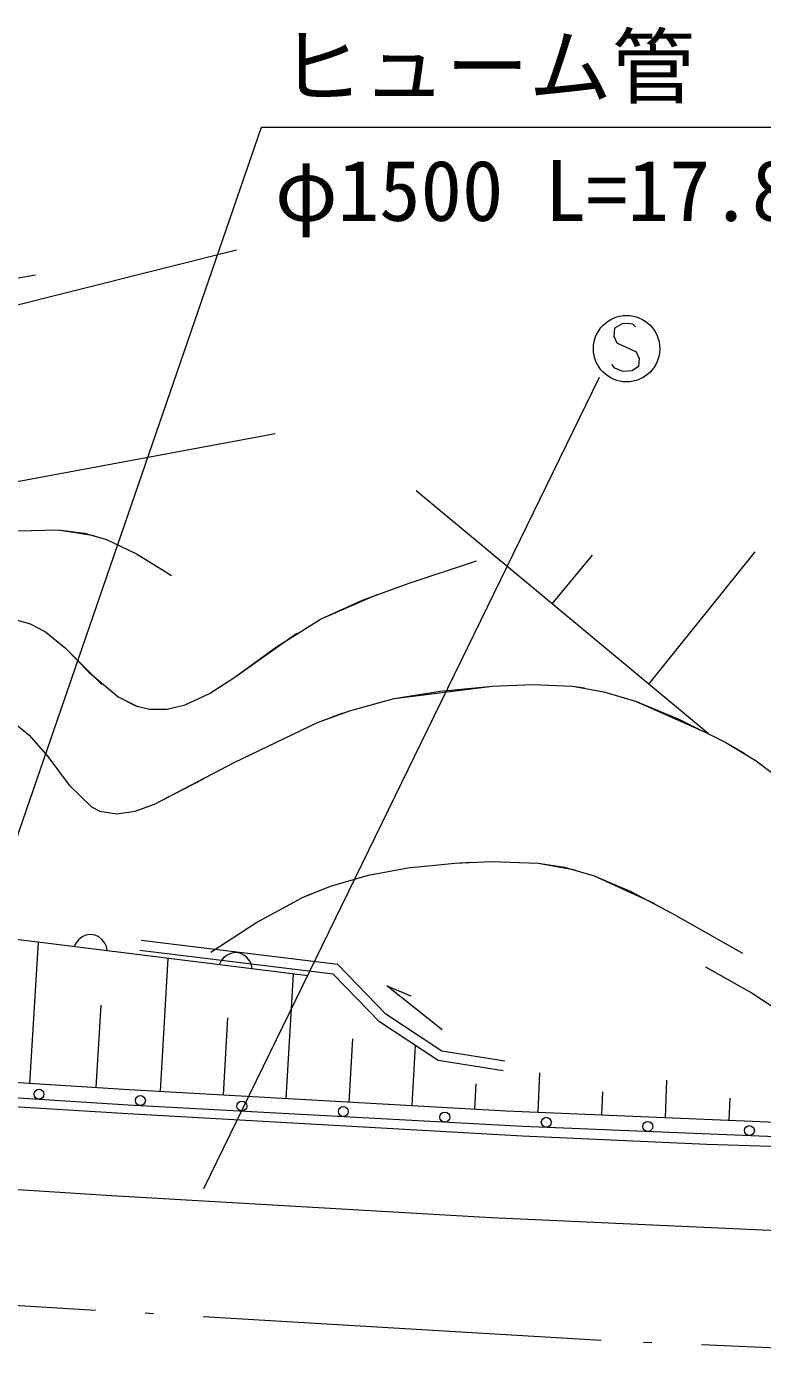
# Model space of a CAD drawing. Units: millimetres, scale not verified. Extents: x 40000 to 680000, y 20000 to 380000.
# Drawn here: x 185668 to 207822, y 277438 to 317674 of the extents above; entities that cross this region are included whole.
import ezdxf
from ezdxf.enums import TextEntityAlignment as Align

# ---------------------------------------------------------------- set-up
doc = ezdxf.new("R2010")
doc.units = ezdxf.units.MM
doc.header["$LTSCALE"] = 1000
doc.linetypes.add('LONG_DASHED_DOTTED', pattern=[15.25, 12, -1.5, 0.25, -1.5])
for name, color, linetype, lineweight in [('M-BGD', 7, 'Continuous', 13), ('M-BMK', 2, 'LONG_DASHED_DOTTED', 13), ('M-STR-HTXT', 7, 'Continuous', 13)]:
    doc.layers.add(name, color=color, linetype=linetype, lineweight=lineweight)
doc.styles.add('ＭＳ ゴシック', font='')
doc.styles.get('ＭＳ ゴシック').set_extended_font_data('MS Gothic')

msp = doc.modelspace()

# ---------------------------------------------------------------- linework, layer by layer
at = {"layer": 'M-BGD'}
for p, q in [((181365, 308283), (191987, 310956)), ((177936, 308785), (185931, 310199)), ((184192, 303752), (193153, 305421)), ((206194, 296385), (197393, 303692)), ((185400, 302483), (186614, 302513)), ((185400, 302483), (186614, 302513)), ((186614, 302513), (187407, 302414)), ((186614, 302513), (187696, 302345)), ((187407, 302414), (188072, 302223)), ((188072, 302223), (188971, 301796)), ((188971, 301796), (189836, 301265)), ((204407, 297868), (207604, 301856)), ((197158, 300904), (199218, 301586)), ((201496, 300285), (202713, 301751)), ((189836, 301265), (190029, 301140)), ((194518, 299825), (196227, 300569)), ((195778, 300397), (197158, 300904)), ((194518, 299825), (195778, 300397)), ((185012, 299904), (185774, 299683)), ((185012, 299904), (185774, 299683)), ((185012, 299904), (185774, 299683)), ((185012, 299904), (185774, 299683)), ((193186, 298987), (194518, 299825)), ((193186, 298987), (194518, 299825)), ((185774, 299683), (186236, 299442)), ((185774, 299683), (186236, 299442)), ((185774, 299683), (186236, 299442)), ((185774, 299683), (186236, 299442)), ((186236, 299442), (186839, 298953)), ((186236, 299442), (186839, 298953)), ((186236, 299442), (186839, 298953)), ((191905, 298055), (193799, 299407)), ((186839, 298953), (187930, 297862)), ((186839, 298953), (187543, 298228)), ((186839, 298953), (187543, 298228)), ((191905, 298055), (193186, 298987)), ((191905, 298055), (193186, 298987)), ((187543, 298228), (188424, 297485)), ((187543, 298228), (188424, 297485)), ((191172, 297589), (191905, 298055)), ((191172, 297589), (191905, 298055)), ((191172, 297589), (191905, 298055)), ((196730, 297432), (199700, 297806)), ((198116, 297660), (199700, 297806)), ((198116, 297660), (199700, 297806)), ((199700, 297806), (200908, 297860)), ((199700, 297806), (200908, 297860)), ((200908, 297860), (202105, 297807)), ((200908, 297860), (202105, 297807)), ((202105, 297807), (202465, 297759)), ((202105, 297807), (203050, 297640)), ((202105, 297807), (203050, 297640)), ((202105, 297807), (203050, 297640)), ((188424, 297485), (188949, 297218)), ((188424, 297485), (189008, 297198)), ((190442, 297249), (191172, 297589)), ((190442, 297249), (191172, 297589)), ((190442, 297249), (191172, 297589)), ((195387, 297068), (196730, 297432)), ((195387, 297068), (196730, 297432)), ((195387, 297068), (196730, 297432)), ((196730, 297432), (198116, 297660)), ((196730, 297432), (198116, 297660)), ((203050, 297640), (204007, 297353)), ((203050, 297640), (204007, 297353)), ((203050, 297640), (204007, 297353)), ((204007, 297353), (206194, 296385)), ((204007, 297353), (205311, 296816)), ((204007, 297353), (205311, 296816)), ((188949, 297218), (189362, 297113)), ((189362, 297113), (189899, 297115)), ((189362, 297113), (189899, 297115)), ((189362, 297113), (189899, 297115)), ((189899, 297115), (190442, 297249)), ((189899, 297115), (190442, 297249)), ((189899, 297115), (190442, 297249)), ((194425, 296715), (195387, 297068)), ((194425, 296715), (195387, 297068)), ((194425, 296715), (195387, 297068)), ((194425, 296715), (195200, 297002)), ((185395, 296615), (185745, 296333)), ((191931, 295518), (194425, 296715)), ((205311, 296816), (206726, 296105)), ((205311, 296816), (206726, 296105)), ((185745, 296333), (186307, 295687)), ((206726, 296105), (207633, 295558)), ((206726, 296105), (207298, 295776)), ((186307, 295687), (186947, 294828)), ((186307, 295687), (186947, 294828)), ((186307, 295687), (186947, 294828)), ((189521, 294247), (191931, 295518)), ((207633, 295558), (208593, 294837)), ((189521, 294247), (190993, 295014)), ((186947, 294828), (187622, 294170)), ((186947, 294828), (187622, 294170)), ((186947, 294828), (187622, 294170)), ((187622, 294170), (187873, 294045)), ((187622, 294170), (187873, 294045)), ((187622, 294170), (187873, 294045)), ((188933, 294042), (189521, 294247)), ((188933, 294042), (189521, 294247)), ((187873, 294045), (188378, 293961)), ((187873, 294045), (188378, 293961)), ((188378, 293961), (188933, 294042)), ((188378, 293961), (188933, 294042)), ((198559, 292479), (199666, 292527)), ((198559, 292479), (199666, 292527)), ((198559, 292479), (199666, 292527)), ((199666, 292527), (201073, 292473)), ((199666, 292527), (201073, 292473)), ((199666, 292527), (201073, 292473)), ((194814, 291779), (195961, 292112)), ((194814, 291779), (195961, 292112)), ((195961, 292112), (197147, 292334)), ((195961, 292112), (197147, 292334)), ((197147, 292334), (198559, 292479)), ((197147, 292334), (198559, 292479)), ((198559, 292479), (199056, 292507)), ((201073, 292473), (202188, 292273)), ((201073, 292473), (201860, 292351)), ((201073, 292473), (201860, 292351)), ((201860, 292351), (202757, 292096)), ((201860, 292351), (202757, 292096)), ((193971, 291437), (194814, 291779)), ((193971, 291437), (194814, 291779)), ((202757, 292096), (203862, 291621)), ((202757, 292096), (204571, 291256)), ((192569, 290675), (193971, 291437)), ((192569, 290675), (193971, 291437)), ((192569, 290675), (193971, 291437)), ((193971, 291437), (194259, 291565)), ((203862, 291621), (205101, 290970)), ((205101, 290970), (207223, 289762)), ((191217, 289798), (192569, 290675)), ((191217, 289798), (192569, 290675)), ((191217, 289798), (192569, 290675)), ((194147, 289079), (183578, 290390)), ((187227, 290167), (187155, 290075)), ((187339, 290254), (187227, 290167)), ((187445, 290301), (187339, 290254)), ((187569, 290326), (187445, 290301)), ((187728, 290306), (187569, 290326)), ((187842, 290251), (187728, 290306)), ((187934, 290179), (187842, 290251)), ((188021, 290068), (187934, 290179)), ((195042, 289418), (189114, 290141)), ((185760, 285841), (186025, 290096)), ((187155, 290075), (187100, 289961)), ((188068, 289961), (188021, 290068)), ((188093, 289837), (188068, 289961)), ((194900, 289133), (189078, 289843)), ((191706, 289707), (191594, 289620)), ((191812, 289754), (191706, 289707)), ((191936, 289779), (191812, 289754)), ((192095, 289759), (191936, 289779)), ((192209, 289704), (192095, 289759)), ((192301, 289632), (192209, 289704)), ((189699, 285601), (189926, 289607)), ((191522, 289528), (191468, 289414)), ((191594, 289620), (191522, 289528)), ((192388, 289521), (192301, 289632)), ((192435, 289414), (192388, 289521)), ((192460, 289290), (192435, 289414)), ((196486, 287924), (195042, 289418)), ((206114, 289351), (207516, 288558)), ((206114, 289351), (207516, 288558)), ((193486, 285386), (193699, 289135)), ((196293, 287692), (194900, 289133)), ((198178, 287458), (196514, 288784)), ((196514, 288784), (197232, 288481)), ((207516, 288558), (208852, 287683)), ((207516, 288558), (208852, 287683)), ((187755, 285717), (187909, 288195)), ((191592, 285494), (191724, 287820)), ((198057, 286526), (196293, 287692)), ((198168, 286813), (196486, 287924)), ((195379, 285279), (195487, 287182)), ((197272, 285172), (197375, 286977)), ((200022, 286217), (198057, 286526)), ((200069, 286513), (198168, 286813)), ((178779, 286276), (188752, 285655)), ((201071, 284971), (201120, 286154)), ((178728, 285831), (188723, 285192)), ((199166, 285064), (199209, 285830)), ((204906, 284813), (204952, 285936)), ((178718, 285562), (188708, 284930)), ((188752, 285655), (200112, 285010)), ((202988, 284892), (203017, 285584)), ((206823, 284734), (206850, 285390)), ((188708, 284930), (200601, 284256)), ((188723, 285192), (200614, 284547)), ((200112, 285010), (211617, 284537)), ((200614, 284547), (210592, 284139)), ((200601, 284256), (206155, 284005)), ((206155, 284005), (211689, 283839)), ((177325, 283158), (188217, 282467)), ((188217, 282467), (199659, 281801)), ((199659, 281801), (215456, 281073))]:
    msp.add_line(p, q, dxfattribs=at)
for centre in [(186037, 285514), (189091, 285323), (192148, 285157), (195204, 284991), (198261, 284825), (201316, 284668), (204374, 284543), (207433, 284418)]:
    msp.add_circle(centre, 150, dxfattribs=at)
at = {"layer": 'M-BMK'}
for p, q in [((202965, 278094), (183017, 279285)), ((217982, 277438), (202965, 278094))]:
    msp.add_line(p, q, dxfattribs=at)
at = {"layer": 'M-STR-HTXT'}
for p, q in [((184798, 291599), (192734, 314649)), ((192734, 314649), (209484, 314649)), ((203599, 308725), (203368, 308588)), ((203758, 308737), (203599, 308725)), ((203921, 308709), (203758, 308737)), ((204007, 308635), (203921, 308709)), ((203368, 308588), (203346, 308346)), ((203346, 308346), (203441, 308152)), ((203441, 308152), (204023, 307875)), ((204023, 307875), (204118, 307681)), ((203378, 307385), (203289, 307499)), ((204096, 307439), (203905, 307304)), ((204118, 307681), (204096, 307439)), ((191000, 282673), (202924, 307115)), ((203626, 307284), (203378, 307385)), ((203905, 307304), (203626, 307284))]:
    msp.add_line(p, q, dxfattribs=at)
msp.add_circle((203735, 307974), 1000, dxfattribs=at)

# ---------------------------------------------------------------- texts
at = {"layer": 'M-STR-HTXT', "style": 'ＭＳ ゴシック'}
for s, p in [('ヒューム管', (193288, 315011)), ('φ1500 L=17.8', (193141, 311273))]:
    msp.add_text(s, height=1833, dxfattribs=at).set_placement(p, align=Align.BOTTOM_LEFT)

doc.saveas('drawing.dxf')
